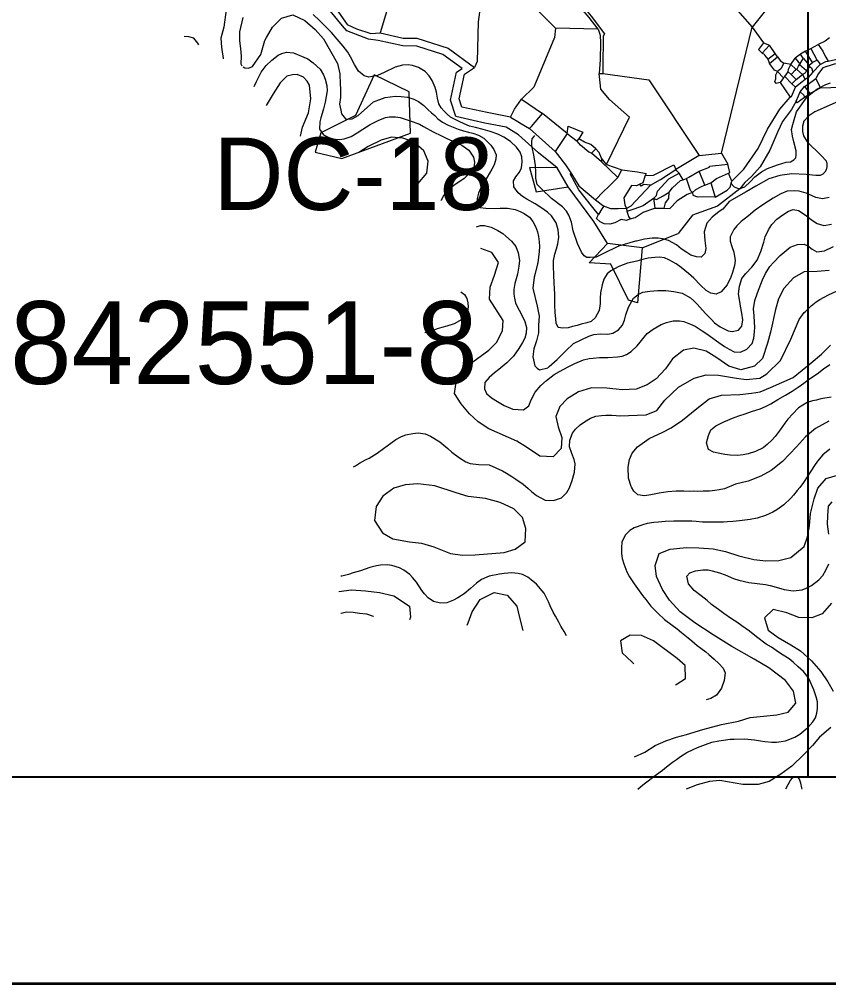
# Model space of a CAD drawing. Header units: metres. Extents: x 548946 to 557077, y 1838800 to 1845419.
# Drawn here: x 552237 to 553020, y 1838800 to 1839732 of the extents above; entities that cross this region are included whole.
import ezdxf
from ezdxf.enums import TextEntityAlignment as Align

# ---------------------------------------------------------------- set-up
doc = ezdxf.new("R2010")
doc.units = ezdxf.units.M
doc.header["$LTSCALE"] = 28
for name, color, linetype, lineweight in [('1', 7, 'Continuous', 13), ('10', 7, 'Continuous', 13), ('2', 7, 'Continuous', 13), ('55', 7, 'Continuous', 35), ('60', 7, 'Continuous', 25)]:
    doc.layers.add(name, color=color, linetype=linetype, lineweight=lineweight)
doc.layers.add('61', color=7, linetype='Continuous')

msp = doc.modelspace()

# ---------------------------------------------------------------- linework, layer by layer
at = {"layer": '1'}
for points in [[(552437.32, 1839741.13), (552435.05, 1839724.48), (552432.4, 1839713.89), (552432.78, 1839705.19), (552434.67, 1839694.22), (552434.67, 1839693.8)], [(552453.73, 1839686.13), (552455.46, 1839685.14), (552458.87, 1839684.76), (552463.02, 1839686.65), (552470.96, 1839698), (552474.81, 1839711.58), (552476.26, 1839714.66), (552482.15, 1839724.64), (552491.05, 1839733.14), (552501.71, 1839736.27), (552513.31, 1839730.95), (552523.46, 1839722.36), (552531.34, 1839713.27), (552545.13, 1839689.41), (552547.21, 1839679.54), (552547.58, 1839669.22), (552547.86, 1839665.49)], [(552453.57, 1839733.94), (552450.17, 1839719.94), (552450.17, 1839711.24), (552451.31, 1839704.05), (552452.06, 1839696.49), (552451.68, 1839688.92), (552452.57, 1839687.14)], [(552410.99, 1839707.28), (552410.1, 1839708.97), (552406.32, 1839713.89), (552401.4, 1839715.02), (552396.76, 1839715.38)], [(552464.54, 1839667.02), (552466.65, 1839672.13), (552471.14, 1839680.95), (552476, 1839687.6), (552481.69, 1839692.65), (552487.55, 1839697.32), (552491.37, 1839699.18), (552495.66, 1839700.43), (552502.62, 1839699.77), (552516.41, 1839693.87), (552521.66, 1839689.9), (552528.31, 1839683.87), (552531.35, 1839678.61), (552533.12, 1839674.38), (552534.86, 1839668.07), (552535.02, 1839663.02), (552533.24, 1839652.03), (552531.35, 1839645.58), (552530.15, 1839641.15), (552529.06, 1839636.87), (552528.06, 1839632.99), (552527.79, 1839625.94), (552531.64, 1839620.51), (552539.35, 1839616.67), (552546.85, 1839615.81), (552551.59, 1839616.46), (552558.22, 1839618.88), (552564.08, 1839622.39), (552569.53, 1839625.98), (552576.59, 1839630.4), (552584.48, 1839634.39), (552591.44, 1839637.24), (552595.41, 1839637.8), (552601.01, 1839637.77), (552605.63, 1839637.11), (552614.25, 1839634.42), (552618.05, 1839633.01), (552624.16, 1839630.7), (552628.15, 1839628.66), (552637.57, 1839623.46), (552645.68, 1839619.54), (552650.21, 1839617.31), (552656.52, 1839614.36), (552665.14, 1839610.5), (552672.04, 1839605.67), (552676.55, 1839599.01), (552677.6, 1839594.18), (552676.65, 1839588.62), (552674.22, 1839584.71), (552667.39, 1839578.23), (552662.31, 1839574.81), (552658.68, 1839572.33), (552651.25, 1839566.57), (552647.82, 1839562.29), (552645.1, 1839557.44), (552644.97, 1839556.58)], [(552509.21, 1839619.23), (552511.35, 1839628.02), (552517.07, 1839641.86), (552519.34, 1839655.2), (552518.01, 1839668.39), (552515.82, 1839672.4), (552512.09, 1839676.15), (552505.95, 1839678.83), (552501.41, 1839678.56), (552496.07, 1839677.22), (552489.77, 1839670.69), (552482.78, 1839660.2), (552476.1, 1839648.83)], [(552924.9, 1839573.99), (552928.56, 1839570.33), (552933.27, 1839568.36), (552938.77, 1839570.33), (552943.87, 1839575.04), (552948.36, 1839579.86), (552954.92, 1839584.85), (552960.59, 1839588.05), (552970.33, 1839591.61), (552978.83, 1839593.92), (552982.91, 1839594.45), (552986.1, 1839596.23), (552987.87, 1839598.18), (552988.4, 1839601.02), (552988.4, 1839604.93), (552986.21, 1839613.71), (552984.68, 1839619.32), (552983.97, 1839625.54), (552985.21, 1839630.52), (552988.62, 1839642.72), (552997.48, 1839654.81), (552999.55, 1839657.8), (553008.24, 1839664.67), (553016.87, 1839669), (553021.61, 1839670.82)], [(552547.86, 1839665.49), (552547.95, 1839656.56), (552546.84, 1839650.22), (552548.4, 1839644.31), (552548.8, 1839640.73), (552552.84, 1839635.86), (552553.64, 1839635.69), (552559.29, 1839636.06), (552565.04, 1839639.16), (552579.76, 1839652.4), (552591.09, 1839656.39), (552595.78, 1839657.29), (552600.64, 1839657.83), (552606.64, 1839657.45), (552612.8, 1839656.71), (552618.68, 1839655.03), (552623.34, 1839652.69), (552628.42, 1839648.85), (552632.34, 1839645.01), (552635.8, 1839641.77), (552639.21, 1839639.04), (552642.13, 1839635.99), (552646.5, 1839632.72), (552652.13, 1839629.85), (552656.76, 1839627.77), (552661.76, 1839625.86), (552666.95, 1839624.49), (552671.5, 1839623.18), (552675.76, 1839622.1), (552681.41, 1839620.13), (552686.52, 1839617.2), (552689.7, 1839614.18), (552693.22, 1839610.43), (552696.14, 1839606.22), (552698.24, 1839601.28), (552698.07, 1839596.99), (552696.36, 1839591.36), (552694.22, 1839587.24), (552691.8, 1839583.35), (552689.64, 1839579.49), (552686.28, 1839573.56), (552683.98, 1839569.81), (552681.36, 1839564.21), (552679.99, 1839559.01), (552680.32, 1839553.62), (552682.88, 1839550.4), (552688.53, 1839549.6), (552696.32, 1839549.42), (552702.37, 1839549.7), (552709.36, 1839549.7), (552716.75, 1839548.44), (552721.74, 1839546.53), (552725.58, 1839544.62), (552730.52, 1839540.9), (552733.84, 1839536.6), (552736.31, 1839531.83), (552738.43, 1839526.62), (552739.42, 1839522.33), (552740.01, 1839516.96), (552740.12, 1839512.44), (552739.86, 1839507.76), (552738.51, 1839496.92), (552738.34, 1839495.85), (552736.15, 1839486.42), (552735.13, 1839482.8), (552733.85, 1839472.17), (552738.11, 1839454.77), (552739.96, 1839445.13), (552739.37, 1839436.51), (552739.39, 1839429.26), (552737.4, 1839421.53), (552734.76, 1839413.85), (552733.96, 1839405.86), (552735.7, 1839397.25), (552737.89, 1839395.03), (552740.39, 1839393.49), (552748.21, 1839395.4), (552749.77, 1839396.48), (552757.31, 1839403.28), (552766.26, 1839412.43), (552772.61, 1839418.32), (552773.28, 1839418.87), (552788.07, 1839425.96), (552792.7, 1839427.64), (552798.9, 1839428.07), (552806.46, 1839427.86), (552811.03, 1839428.88), (552816.55, 1839431.96), (552820.6, 1839436.44), (552822.52, 1839441.46), (552823.67, 1839446.4), (552826.36, 1839453.85), (552831.11, 1839462.7), (552835.65, 1839466.32), (552840.11, 1839468.37), (552846.88, 1839469.5), (552854.5, 1839469.95), (552862.44, 1839469.92), (552870.2, 1839469.08), (552878.05, 1839467.48), (552886.21, 1839463.04)], [(553028.8, 1839652.74), (553006.47, 1839642.6), (553000.62, 1839638.87), (552995.84, 1839633.54), (552994.6, 1839628.74), (552994.6, 1839623.77), (552995.49, 1839619.5), (552999.03, 1839613.64), (553012.51, 1839600.49), (553017.47, 1839595.34), (553017.83, 1839592.32), (553017.83, 1839589.48), (553017.47, 1839586.63), (553016.06, 1839584.32), (553014.11, 1839582.37), (553011.63, 1839581.3), (553007.37, 1839581.13), (552998.16, 1839582.01), (552984, 1839582.89), (552972.4, 1839581.21), (552961.77, 1839577.83), (552949.2, 1839570.86)], [(552620.89, 1839569.42), (552622.62, 1839573.28), (552631.35, 1839583.32), (552632.62, 1839595.12), (552632.62, 1839595.12), (552628.56, 1839604.9), (552618.52, 1839613.63), (552608.14, 1839617.27), (552597.14, 1839618.38), (552587.1, 1839615.45), (552574.71, 1839609.28), (552565.51, 1839603.51)], [(552949.2, 1839570.86), (552940.1, 1839565.32), (552923.51, 1839556.16), (552917.5, 1839548.55), (552913.85, 1839546.33), (552907.16, 1839540.91), (552902.07, 1839535.15), (552899.5, 1839526.67), (552900.03, 1839518.28), (552900.88, 1839510.57), (552899.96, 1839505.91), (552896.47, 1839502.15), (552891.99, 1839502.7), (552886.48, 1839504.3), (552882.57, 1839506.73), (552877.35, 1839510.45), (552872.64, 1839514.22), (552865.03, 1839518.45), (552859.12, 1839520.14), (552854.89, 1839520.72), (552849.32, 1839520.5), (552841.87, 1839519.68), (552833.87, 1839517.88), (552833.1, 1839517.69), (552816.62, 1839512.79), (552801.43, 1839505.53), (552794.9, 1839502.34), (552789.25, 1839501.99), (552786.07, 1839501.99), (552783.59, 1839503.58), (552780.95, 1839507.13), (552776.97, 1839515.38), (552772.67, 1839527.74), (552771.06, 1839536.18), (552768.58, 1839542.91), (552766.29, 1839546.8), (552762.47, 1839550.84), (552751.74, 1839558.9), (552742.61, 1839568.04), (552738.14, 1839572.42), (552737.26, 1839575.5), (552736.67, 1839578.58), (552736.67, 1839581.23), (552736.67, 1839584.45), (552736.53, 1839590.76), (552735.09, 1839599.2), (552732.87, 1839610.13), (552732.87, 1839613.8), (552733.02, 1839616.59), (552734.77, 1839618.64), (552735.79, 1839619.75)], [(552886.21, 1839463.04), (552889.52, 1839460.16), (552892.75, 1839456.87), (552897.68, 1839451.04), (552901.19, 1839447.52), (552906.07, 1839442.21), (552909.55, 1839438.95), (552914.8, 1839434.98), (552922.64, 1839431.03), (552926.61, 1839430.43), (552932.72, 1839431.62), (552935.92, 1839435.61), (552936.67, 1839441.81), (552935.71, 1839448.2), (552934.57, 1839454.97), (552933.81, 1839459.57), (552932.5, 1839466.71), (552933.62, 1839474.25), (552935.68, 1839481.5), (552939.54, 1839486.6), (552945.52, 1839492.59), (552950.63, 1839499.27), (552954.27, 1839507.6), (552957.05, 1839516.62), (552958.42, 1839521.85), (552961.45, 1839528.55), (552964.91, 1839533.75), (552969.8, 1839538.97), (552975.46, 1839543.1), (552980.92, 1839546.69), (552985.29, 1839548.34), (552990.59, 1839547.37), (552998.16, 1839542.48), (553003.15, 1839538.48), (553008.77, 1839534.67), (553015.22, 1839532.78), (553022.62, 1839534.12)], [(552679.22, 1839531.74), (552683.19, 1839532.76), (552687.22, 1839532.82), (552693.5, 1839531.3), (552699.98, 1839527.98), (552704.71, 1839525.12), (552707.74, 1839522.46), (552713.22, 1839517.6), (552717.41, 1839512.6), (552719.63, 1839506.6), (552720.85, 1839499.06), (552720.27, 1839493.67), (552718.92, 1839485.85), (552717.61, 1839481.28), (552716.4, 1839476.86), (552715.48, 1839471.03), (552715.45, 1839466.61), (552716.02, 1839462.64), (552717.21, 1839457.7), (552720.55, 1839451.04), (552724.34, 1839443.78), (552726.19, 1839439.96), (552727.72, 1839434.27), (552727.41, 1839428.91)], [(552727.41, 1839428.91), (552726.12, 1839424.08), (552723.97, 1839419.94), (552720.34, 1839413.95), (552715.02, 1839406.73), (552708.59, 1839400.17), (552700.96, 1839393.87), (552696.79, 1839390.42), (552691.56, 1839385.94), (552687.27, 1839381.18), (552687.04, 1839375.04), (552688.95, 1839370.7), (552693.85, 1839366.3), (552699.7, 1839362.78), (552706.09, 1839359.06), (552714.57, 1839355.31), (552724.76, 1839354.87), (552729.94, 1839358.7), (552732.28, 1839364.55), (552736.17, 1839371.74), (552741.43, 1839378.3), (552746.89, 1839383.06), (552754.58, 1839388.85), (552759.46, 1839391.73), (552763.63, 1839394.01), (552767.92, 1839396.43), (552774.34, 1839399.48), (552782.8, 1839403.01), (552788.25, 1839404.26), (552792.22, 1839404.83), (552798.42, 1839405.25), (552806.33, 1839405.47), (552815.64, 1839405.98), (552820.23, 1839406.75), (552824.23, 1839408.23), (552828.97, 1839411.22), (552834.75, 1839416.67), (552837.61, 1839420.23), (552841.49, 1839425.08), (552844.38, 1839428.39), (552850.15, 1839432.67), (552857.84, 1839437.29), (552862.95, 1839439.28), (552869.55, 1839440.79), (552875.54, 1839440.67), (552879.65, 1839439.95), (552886.27, 1839437.69), (552890.78, 1839435.71), (552897.52, 1839431.25), (552901.88, 1839428.22), (552907.82, 1839423.93), (552911.47, 1839421.48), (552919.23, 1839415.96), (552923.43, 1839413.3), (552928.39, 1839410.72), (552934.64, 1839410.63), (552940.59, 1839413.37), (552945.96, 1839418.9), (552947.33, 1839424.12), (552948.22, 1839430.21), (552948.26, 1839434.63), (552948.12, 1839439.43), (552947.7, 1839445.62), (552947.22, 1839452.33), (552948.43, 1839460.27), (552950.97, 1839467.83), (552955.7, 1839480.45), (552958.81, 1839486.38), (552962.88, 1839493.2), (552966.33, 1839497.23), (552972.88, 1839503.93), (552982.54, 1839511.89), (552989.79, 1839514.51), (552995.99, 1839514.93), (552999.7, 1839513.13), (553003.69, 1839509.92), (553008.37, 1839507.58), (553015.83, 1839508.4), (553024.45, 1839512.73)], [(552691.26, 1839412.52), (552698.59, 1839419.94), (552704.48, 1839431.08), (552705.3, 1839441.15), (552691.88, 1839461.68), (552692.54, 1839473.28), (552696.83, 1839484.77), (552700.64, 1839497.11), (552694.27, 1839506.63), (552683.48, 1839510.51)], [(553020.26, 1839489.49), (553008.72, 1839488.46), (552996.18, 1839488.24), (552985.69, 1839482.41), (552976.36, 1839471.91), (552971.13, 1839461.88), (552968.37, 1839451.73), (552963.68, 1839429.83), (552960.58, 1839419.25), (552955.75, 1839404.47), (552948.04, 1839396.88), (552934.71, 1839393.32), (552923.16, 1839396.96), (552911.79, 1839404.9), (552901.47, 1839411.52), (552889.35, 1839414.45), (552879.35, 1839412.43), (552868.88, 1839404.01), (552861.92, 1839394.43), (552852.9, 1839384.62), (552844.2, 1839378.99), (552833.65, 1839374.84), (552820.12, 1839374.24), (552805.19, 1839375.69), (552790.63, 1839376.15), (552777.98, 1839372.28), (552766.95, 1839365.49), (552759.9, 1839357.84), (552756.17, 1839348.23), (552758.19, 1839338.22), (552761.91, 1839328.01), (552761.29, 1839317.32), (552753.36, 1839309.44), (552740.47, 1839309.96), (552727.71, 1839318.77), (552718.38, 1839324.6), (552691.17, 1839336.34), (552681.08, 1839343.25), (552672.57, 1839350.98), (552664.5, 1839360.71), (552658.24, 1839370.38), (552660.04, 1839383.4), (552668.59, 1839396.14), (552691.26, 1839412.52)], [(552664.33, 1839468.71), (552667.77, 1839466.17), (552669.88, 1839462.37), (552671.13, 1839458.08), (552671.47, 1839453.83), (552670.38, 1839448.38), (552665.23, 1839441.96), (552657.75, 1839437.88), (552650.84, 1839435.69), (552645.78, 1839434.35), (552641.38, 1839432.96), (552635.9, 1839430.79), (552631.61, 1839429.54), (552629.5, 1839429.12)], [(552939.95, 1839384.16), (552953.13, 1839385.48), (552960.05, 1839389.44), (552973.23, 1839402.3), (552983.11, 1839423.07), (552991.35, 1839442.19), (552996.22, 1839448.66), (552997.3, 1839449.92), (553002.7, 1839455.19), (553007.61, 1839458.98), (553011.13, 1839461.32), (553019.72, 1839465.91), (553027.41, 1839469.36)], [(552905.73, 1839335.4), (552910.76, 1839339.33), (552918.53, 1839343.18), (552928.47, 1839347.4), (552933.98, 1839349.3), (552938.13, 1839350.67), (552946.15, 1839353.37), (552953.58, 1839355.62), (552958.78, 1839358.02), (552963.83, 1839360.52), (552970.52, 1839364.77), (552978.12, 1839368.99), (552984.34, 1839372.67), (552990.29, 1839376.57), (552995.69, 1839380.68), (553000.03, 1839383.76), (553004.14, 1839386.55), (553008.49, 1839389.63), (553014.74, 1839394.22), (553020.91, 1839398.41)], [(552560.54, 1839299.62), (552562.31, 1839300.7), (552566.34, 1839303.09), (552571.97, 1839306.31), (552575.54, 1839308.14), (552583.45, 1839313.04), (552589.34, 1839317.46), (552596.71, 1839322.56), (552601.39, 1839326.07), (552606.93, 1839328.89), (552611.05, 1839330.52), (552617.9, 1839332.05), (552622.93, 1839332.47), (552629.81, 1839331.41), (552634.97, 1839329.38), (552643.79, 1839323.72), (552651.78, 1839317.31), (552655.4, 1839313.94), (552663.05, 1839308.28), (552669.07, 1839304.39), (552673.15, 1839302.76), (552681.31, 1839301.84), (552691.73, 1839301.69), (552698.18, 1839298.62), (552704.46, 1839295.94), (552708.23, 1839293.62), (552713.68, 1839290.19), (552717.45, 1839287.87), (552724.38, 1839282.78), (552729.37, 1839278.78), (552732.42, 1839275.86), (552737.42, 1839271.86), (552745.84, 1839267.46), (552753.94, 1839267.05), (552761.46, 1839269.7), (552766.6, 1839274.95), (552769.23, 1839279.4), (552771.98, 1839286.33), (552774.21, 1839294.38), (552774.62, 1839302.49), (552773.88, 1839306.83), (552771.43, 1839312.54), (552769.41, 1839319.08), (552769.48, 1839325.59), (552772.14, 1839332.13), (552775.08, 1839336.1), (552779.68, 1839340.37), (552783.65, 1839343.28), (552789.51, 1839346.79), (552794.65, 1839348.53), (552800.28, 1839349.4), (552804.3, 1839349.46), (552810.27, 1839349.6), (552814.47, 1839349.28), (552817.66, 1839348.97), (552843.41, 1839349.87), (552853.63, 1839354.16), (552861.54, 1839364.05), (552874.71, 1839376.58), (552889.87, 1839385.48), (552901.4, 1839388.45), (552913.26, 1839388.12), (552930.73, 1839385.48), (552939.95, 1839384.16)], [(553022.17, 1839366.95), (553012.2, 1839365.33), (553008.03, 1839364.22), (553004.09, 1839363.4), (552998.92, 1839361.92), (552990.67, 1839356.59), (552985.04, 1839351.02), (552980.15, 1839345.8), (552977.35, 1839341.72), (552972.72, 1839335.36), (552967.94, 1839329.11), (552964.97, 1839325.4), (552960.22, 1839321.24), (552956.54, 1839318.1), (552948.88, 1839314.4), (552942.11, 1839312.09), (552937.15, 1839311.16), (552931.75, 1839310.56), (552924.44, 1839310.8), (552919.53, 1839311.69), (552914.51, 1839312.43), (552908.48, 1839313.98), (552903.77, 1839316.58), (552901.67, 1839322.72), (552903.47, 1839329.95), (552905.73, 1839335.4)], [(553020.81, 1839316.73), (553014.01, 1839311.17), (553008.95, 1839305.15), (553006.14, 1839301.07), (553002.46, 1839295.59), (552999.6, 1839290.85), (552995.34, 1839284.66), (552991.96, 1839279.87), (552989.45, 1839276.73), (552985.76, 1839272.42), (552983.1, 1839269.4), (552976.27, 1839262.92), (552969.79, 1839258.05), (552965.87, 1839255.79), (552958.56, 1839252.52), (552950.62, 1839250.21), (552944.02, 1839248.71), (552933.49, 1839247.55), (552927.06, 1839246.84), (552922.01, 1839246.67), (552918.01, 1839246.36), (552912.3, 1839246.25), (552908.27, 1839246.2), (552904.25, 1839246.15), (552897.88, 1839246.1), (552891.57, 1839246.7), (552887.49, 1839247.16)], [(552831.99, 1839019.31), (552842.15, 1839024.13), (552851.96, 1839030.27), (552862.46, 1839034.94), (552872.69, 1839038.41), (552882.5, 1839041.05), (552898.03, 1839045.88), (552916.28, 1839050.63), (552932.74, 1839054.02), (552944, 1839057.6), (552969.77, 1839060.07), (552980.49, 1839062.69), (552987.93, 1839071.42), (552985.89, 1839082.85), (552977.98, 1839093.37), (552962, 1839105.45), (552947.59, 1839113.96), (552926.15, 1839126.21), (552908.06, 1839137.41), (552890.35, 1839148.79), (552876.19, 1839159.65), (552865.87, 1839170.94), (552859.16, 1839181.2), (552853.36, 1839193.77), (552851.91, 1839204.49), (552856.06, 1839216.09), (552866.49, 1839220.1), (552882.39, 1839221.61), (552894.33, 1839221.38), (552908.03, 1839220.44), (552920.09, 1839218.02), (552932.89, 1839213.62), (552947.27, 1839210.03), (552958.93, 1839208.87), (552971.47, 1839209.09), (552983.04, 1839212.19), (552996.01, 1839222.57), (552999.36, 1839232.01), (553001.16, 1839242.7), (553002.04, 1839254.59), (553005.76, 1839268.86), (553009.17, 1839278.96), (553017.19, 1839288.4), (553028.37, 1839291.58)], [(553019.96, 1839234.7), (553018.77, 1839244.32), (553018.8, 1839252.26), (553019.73, 1839261.6), (553023.01, 1839265.99)], [(552887.49, 1839247.16), (552881.24, 1839247.25), (552874.61, 1839247.17), (552870.19, 1839247.21), (552861.76, 1839246.93), (552855.2, 1839246.34), (552850.83, 1839245.86), (552844.43, 1839244.89), (552840, 1839243.75), (552831.61, 1839240.88), (552827.49, 1839238.08), (552823.03, 1839233.69), (552820, 1839226.98), (552819.4, 1839221.85), (552819.53, 1839215.88), (552820.19, 1839211.14), (552821.81, 1839205.85), (552824.71, 1839198.37), (552827.34, 1839193.46), (552831.73, 1839186.66), (552834.83, 1839182.06), (552839.74, 1839175.32), (552842.9, 1839171.37), (552847.89, 1839165.03), (552851.26, 1839161.63), (552855.05, 1839157.88), (552861.13, 1839152.31), (552868.38, 1839146.74), (552873.2, 1839143.11), (552877.62, 1839139.56), (552883.9, 1839134.53), (552887.61, 1839131.56), (552892.65, 1839127.04), (552896.05, 1839124.55), (552900.99, 1839121.07), (552904.01, 1839118.41), (552909.2, 1839113.78), (552913.57, 1839109.58), (552917.82, 1839105.23), (552919.61, 1839100.75), (552918.75, 1839093.24), (552916.31, 1839085.82), (552911.2, 1839079.14), (552905.71, 1839075.81), (552901.49, 1839074.47)], [(552609.18, 1839199.87), (552604.9, 1839202.13), (552597.62, 1839204.45), (552593.14, 1839204.99), (552586.66, 1839204.8), (552582.57, 1839204.09), (552576.26, 1839202.35), (552567.24, 1839199.28), (552560.18, 1839197.2), (552555.78, 1839195.81), (552549.33, 1839194.18), (552548.17, 1839193.98)], [(552997.89, 1839182.33), (553003.21, 1839184.86), (553010.41, 1839190.34), (553014.21, 1839194.79), (553017.15, 1839199.93), (553019.99, 1839206.09)], [(552766.3, 1839136.3), (552764.1, 1839140.58), (552760.94, 1839145.7), (552758.83, 1839149.5), (552755.58, 1839155.38), (552753.58, 1839159.32), (552750.7, 1839165.38), (552748.97, 1839169.35), (552744.66, 1839177.72), (552737.48, 1839186.29), (552732.34, 1839190.41), (552729.06, 1839193.04), (552723.7, 1839195.7), (552719.7, 1839196.56), (552713.13, 1839197.14), (552706.17, 1839196.63), (552701.68, 1839196.01), (552691.74, 1839194.13), (552684.18, 1839190.83), (552679.37, 1839187.18), (552673.43, 1839182.1), (552667.49, 1839177.02), (552661.29, 1839173.09), (552657.26, 1839170.7), (552650.63, 1839168.28), (552644.69, 1839167.88), (552637.73, 1839169.72), (552632.82, 1839172.95), (552629.14, 1839176.83), (552626.69, 1839180.21), (552621.24, 1839188.32), (552617.62, 1839192.86), (552614.83, 1839195.81), (552609.18, 1839199.87)], [(552835.16, 1838988.23), (552840.1, 1838992.5), (552843.96, 1838995.27), (552849.47, 1838999.51), (552853.45, 1839002.42), (552859.22, 1839006.7), (552863.05, 1839009.72), (552868.79, 1839014.26), (552872.65, 1839017.02), (552876.62, 1839019.93), (552882.59, 1839023.58), (552888.9, 1839026.49), (552892.84, 1839028.48), (552900.58, 1839031.41), (552906.98, 1839033.55), (552913.61, 1839034.8), (552918.2, 1839035.56), (552924.49, 1839036.39), (552928.48, 1839036.7), (552938.36, 1839036.74), (552947.96, 1839035.85), (552953.92, 1839034.82), (552958, 1839034.36), (552964.71, 1839033.66), (552969.28, 1839033.52), (552973.88, 1839034.28), (552978.11, 1839034.88), (552987.19, 1839038.61), (552991.82, 1839041.46), (552999.56, 1839047.91), (553004.56, 1839053.27), (553006.99, 1839057.18), (553008.31, 1839061.74), (553008.86, 1839066.23), (553008.81, 1839072.59), (553007.75, 1839077.42), (553005.45, 1839084.19), (553000.61, 1839095.1), (552998.01, 1839098.59), (552995.3, 1839101.93), (552990.25, 1839106.45), (552985.32, 1839111.1), (552981.61, 1839114.08), (552975.62, 1839117.71), (552971.25, 1839120.74), (552964.37, 1839125.32), (552959.35, 1839128.4), (552950.14, 1839135.32), (552943.15, 1839140.92), (552935.96, 1839145.99), (552930.88, 1839149.59), (552925.83, 1839152.93), (552918.5, 1839158.11), (552913.42, 1839161.71), (552906.63, 1839166.69), (552902.32, 1839170.37), (552896.47, 1839175.06), (552889.68, 1839180.04), (552884.15, 1839186.58), (552882.81, 1839193.98), (552885.58, 1839197.14), (552890.95, 1839199.16), (552898.01, 1839200.07), (552903.2, 1839200.12), (552907.09, 1839199.12), (552914.31, 1839197.31), (552919.73, 1839195.31), (552927.81, 1839191.65), (552932.77, 1839190.24), (552942.51, 1839188.06), (552958.72, 1839186.08), (552963.15, 1839184.87), (552969.17, 1839183.33), (552976.82, 1839181.18), (552985.41, 1839179.91), (552994.01, 1839180.99), (552997.89, 1839182.33)], [(552546.46, 1839179.37), (552558.56, 1839180.83), (552572.12, 1839180.01), (552585.65, 1839178.27), (552599.47, 1839175.14), (552614.71, 1839165.05), (552615.65, 1839154.27), (552614.65, 1839151.75)], [(552670.22, 1839146.59), (552671.18, 1839148.79), (552675.28, 1839159.73), (552683.04, 1839171.48), (552696.29, 1839178.13), (552696.29, 1839178.13), (552709.14, 1839175.54), (552718.32, 1839165.16), (552720.86, 1839154.05), (552724.07, 1839141.59)], [(553022.62, 1839167.99), (553013.52, 1839157.78), (553003.48, 1839153.69), (552991, 1839154.11), (552979.48, 1839158.66), (552966.03, 1839161.96), (552957.76, 1839153.66), (552961.29, 1839141.75), (552971.01, 1839134.67), (552983.32, 1839127.61), (552992.65, 1839121.79), (553003.03, 1839112.32), (553012.21, 1839101.94), (553019.01, 1839092.07), (553024.04, 1839082.92)], [(552548.33, 1839157.91), (552548.61, 1839158.21), (552553.81, 1839159.43), (552560.2, 1839159.23), (552566.28, 1839158.34), (552572.99, 1839157.64), (552579.36, 1839155.35), (552579.74, 1839154.99)], [(553021.99, 1839047.72), (553010.85, 1839038.45), (553004.08, 1839030.57), (552995.75, 1839021.61), (552984.03, 1839010.47), (552973.37, 1839002.68), (552962.37, 1838995.63), (552951.56, 1838992.61), (552936.78, 1838992.78), (552914.6, 1838996.53), (552904.59, 1838995.68), (552892.79, 1838992.3), (552882.1, 1838988.23)]]:
    msp.add_lwpolyline(points, dxfattribs=at)
at = {"layer": '10'}
for p, q in [((552600.75, 1839766.79), (552586.39, 1839719.01)), ((552796.94, 1839722.45), (552755.68, 1839723.5)), ((552916.31, 1839602.62), (552945.85, 1839724.52)), ((552945.85, 1839724.52), (552956.72, 1839709.22)), ((552962.54, 1839707.15), (552955.6, 1839699.23)), ((552956.72, 1839709.22), (552962.54, 1839707.15)), ((552968.04, 1839699.17), (552962.54, 1839707.15)), ((552960.82, 1839693.67), (552968.04, 1839699.17)), ((552970.44, 1839695.7), (552968.04, 1839699.17)), ((552992.43, 1839698.36), (552987.51, 1839694.42)), ((552997.32, 1839701.41), (552992.43, 1839698.36)), ((552995.12, 1839694.49), (552992.43, 1839698.36)), ((553004.18, 1839690.42), (552997.32, 1839701.41)), ((552960.82, 1839693.67), (552962.54, 1839689.44)), ((552962.54, 1839689.44), (552970.44, 1839695.7)), ((552983.11, 1839688.56), (552976.51, 1839689.58)), ((552983.11, 1839688.56), (552987.51, 1839694.42)), ((552983.11, 1839688.56), (552988, 1839684.08)), ((552992.36, 1839689.34), (552991.69, 1839688.43)), ((553008.72, 1839692.49), (553004.18, 1839690.42)), ((553011.38, 1839688.46), (553004.32, 1839681.18)), ((553011.38, 1839688.46), (553017.16, 1839691.26)), ((553017.16, 1839691.26), (553019.15, 1839691.53)), ((553019.15, 1839691.53), (553032.1, 1839694.69)), ((552797.86, 1839679.59), (552801.64, 1839679.85)), ((552970.44, 1839681.82), (552976.09, 1839675.57)), ((552977.27, 1839676.81), (552980.52, 1839681.5)), ((552983.67, 1839678.91), (552980.52, 1839681.5)), ((552989.02, 1839683.71), (552988, 1839684.08)), ((552994.38, 1839678.93), (552989.02, 1839683.71)), ((552991.69, 1839688.43), (552998.27, 1839682.67)), ((553001.37, 1839686.57), (552998.27, 1839682.67)), ((553004.32, 1839681.18), (553000, 1839675.89)), ((553000.93, 1839687.73), (553001.37, 1839686.57)), ((552976.09, 1839675.57), (552972.93, 1839670.95)), ((552972.93, 1839670.95), (552982.39, 1839656.76)), ((552976.09, 1839675.57), (552977.27, 1839676.81)), ((552984.26, 1839669.67), (552977.27, 1839676.81)), ((552988.28, 1839673.98), (552983.67, 1839678.91)), ((552994.38, 1839678.93), (552996.92, 1839673.96)), ((553000, 1839669.53), (553007.36, 1839674.76)), ((552734.85, 1839666.51), (552723.02, 1839654.91)), ((552987.62, 1839666.4), (552984.26, 1839669.67)), ((552992.1, 1839661.95), (552996.52, 1839667.06)), ((552996.52, 1839667.06), (553000, 1839669.53)), ((553011.71, 1839665.78), (553001.94, 1839660.25)), ((552723.02, 1839654.91), (552743.08, 1839640.97)), ((553001.94, 1839660.25), (552996.3, 1839656.65)), ((552712.38, 1839637.51), (552720.89, 1839632.36)), ((552766.85, 1839621.87), (552743.08, 1839640.97)), ((552730.66, 1839626.44), (552755.27, 1839604.27)), ((552766.85, 1839621.87), (552755.27, 1839604.27)), ((552766.85, 1839621.87), (552776.77, 1839614.44)), ((552776.77, 1839614.44), (552778.19, 1839616.74)), ((552790.56, 1839602.83), (552794.64, 1839607.05)), ((552800.06, 1839594.41), (552790.56, 1839602.83)), ((552800.3, 1839597.89), (552800.06, 1839594.41)), ((552805.11, 1839591.71), (552800.3, 1839597.89)), ((552894.43, 1839600.36), (552872.1, 1839586.97)), ((552894.43, 1839600.36), (552916.31, 1839602.62)), ((552916.31, 1839602.62), (552922.22, 1839592.27)), ((552800.06, 1839594.41), (552816.02, 1839579.35)), ((552805.11, 1839591.71), (552819.98, 1839586.54)), ((552816.02, 1839579.35), (552819.98, 1839586.54)), ((552806.94, 1839570.38), (552816.02, 1839579.35)), ((552879.18, 1839576.87), (552875.1, 1839583.3)), ((552879.18, 1839576.87), (552882.45, 1839578.39)), ((552900.19, 1839571.85), (552894.52, 1839585.39)), ((552926.04, 1839575.86), (552922.95, 1839583.28)), ((552802.14, 1839565.64), (552806.94, 1839570.38)), ((552900.19, 1839571.85), (552905.86, 1839574.18)), ((552905.86, 1839574.18), (552909.92, 1839560.28)), ((552794.3, 1839557.81), (552802.14, 1839565.64)), ((552909.92, 1839560.28), (552892.86, 1839560.72)), ((552794.3, 1839557.81), (552802.43, 1839551.59)), ((552824.43, 1839549.38), (552824.66, 1839546.5)), ((552851.66, 1839549.64), (552860.75, 1839549.71)), ((552839.42, 1839511.41), (552874.36, 1839525.15)), ((552839.42, 1839511.41), (552805.9, 1839515.47))]:
    msp.add_line(p, q, dxfattribs=at)
for points in [[(552393.21, 1839887.16), (552399.21, 1839870.91), (552405.25, 1839858.42), (552416.08, 1839842.84), (552426.89, 1839820.12), (552436.72, 1839805.35), (552454.78, 1839797.68), (552474.56, 1839789.82), (552494.34, 1839781.15), (552514.56, 1839773.37), (552527.13, 1839764.5), (552532.45, 1839757.35), (552541.58, 1839745.38), (552552.05, 1839730.25), (552554.38, 1839727.1), (552563.35, 1839722.77), (552577.3, 1839718.29), (552586.39, 1839719.01)], [(552958.31, 1839838.06), (552946, 1839824.3), (552931.86, 1839801.34), (552919.31, 1839785.36), (552904.74, 1839772.71), (552894.27, 1839763.29), (552927.16, 1839745.75), (552945.85, 1839724.52)], [(552958.31, 1839838.06), (552973.77, 1839822.87), (552976.12, 1839824.74), (552989.54, 1839808.35), (552980.72, 1839800.27), (552993.11, 1839783.99), (552945.85, 1839724.52)], [(552703.16, 1839829.61), (552705.7, 1839820.24), (552712.46, 1839802.64), (552715.36, 1839799.73), (552725.61, 1839794.47), (552739.91, 1839791.06), (552749.67, 1839786.51), (552756.9, 1839778.91), (552767.64, 1839762.63), (552790.21, 1839735.22), (552802.95, 1839718.22), (552801.68, 1839715.96), (552801.91, 1839709.17), (552801.57, 1839692.35), (552801.64, 1839679.85)], [(552584.33, 1839711.76), (552575.13, 1839712.95), (552554.17, 1839720.98), (552549.76, 1839725.9), (552523.1, 1839758.8), (552510.94, 1839768.64), (552447.32, 1839790.16), (552429.52, 1839798.86)], [(552686.51, 1839769.42), (552680.94, 1839729.76), (552679.96, 1839691.2), (552677.41, 1839685.61)], [(552686.51, 1839769.42), (552734.09, 1839744.92), (552736.76, 1839742.51), (552755.68, 1839723.5)], [(552796.94, 1839722.45), (552788.12, 1839733.93), (552767.92, 1839757.75), (552760.2, 1839768.51), (552736.76, 1839742.51)], [(552586.39, 1839719.01), (552608.63, 1839713.96), (552621.79, 1839713.74), (552651.95, 1839704.11), (552677.41, 1839685.61)], [(552755.68, 1839723.5), (552754.8, 1839714.65), (552734.85, 1839666.51)], [(552796.94, 1839722.45), (552798.86, 1839716.79), (552799.35, 1839709.23), (552799.06, 1839692.98), (552797.86, 1839679.59)], [(552757.43, 1839588.64), (552739.44, 1839603.1), (552719.99, 1839620.62), (552708.21, 1839627.76), (552687.41, 1839631.82), (552676.28, 1839634.29), (552659.43, 1839638.04), (552654.36, 1839653.83), (552660.08, 1839680.88), (552665.37, 1839684.51), (552646.81, 1839698.09), (552621.75, 1839706.09), (552608.29, 1839706.32), (552584.33, 1839711.76)], [(552956.72, 1839709.22), (552952.05, 1839702.77), (552955.6, 1839699.23)], [(552997.32, 1839701.41), (553002.54, 1839703.94), (553009.6, 1839707.85)], [(553020.46, 1839714.11), (553016.29, 1839711.08), (553009.6, 1839707.85)], [(553009.6, 1839707.85), (553014.04, 1839701.42), (553015.31, 1839698.34), (553017.15, 1839695.67), (553019.15, 1839691.53)], [(552955.6, 1839699.23), (552957.53, 1839698.55), (552958.03, 1839697.01), (552960.82, 1839693.67)], [(553002.54, 1839703.94), (553008.42, 1839693.04), (553008.72, 1839692.49)], [(552970.44, 1839681.82), (552967.32, 1839683.01), (552962.54, 1839689.44)], [(552970.44, 1839695.7), (552972.97, 1839692.28), (552976.51, 1839689.58)], [(552976.51, 1839689.58), (552973.47, 1839684.21), (552970.44, 1839681.82)], [(552980.52, 1839681.5), (552980.91, 1839684.01), (552983.11, 1839688.56)], [(552987.51, 1839694.42), (552990.39, 1839690.98), (552992.36, 1839689.34)], [(552992.36, 1839689.34), (552994.32, 1839692.89), (552995.12, 1839694.49)], [(552995.12, 1839694.49), (553000.93, 1839687.73), (553004.18, 1839690.42)], [(553033.6, 1839689.83), (553025.18, 1839688.72), (553014.17, 1839685.15), (553010, 1839679.85), (553007.36, 1839674.76)], [(553008.72, 1839692.49), (553010.57, 1839690.12), (553011.38, 1839688.46)], [(552712.38, 1839637.51), (552689.78, 1839641.92), (552665.32, 1839647.36), (552662.74, 1839655.4), (552667.72, 1839678.96), (552677.41, 1839685.61)], [(552805.11, 1839591.71), (552827.26, 1839637.39), (552807.97, 1839654.57), (552799.48, 1839664.47), (552797.86, 1839679.59)], [(552801.64, 1839679.85), (552845.8, 1839673.66), (552894.43, 1839600.36)], [(552972.93, 1839670.95), (552969.03, 1839670.16), (552967.58, 1839672.16), (552968.75, 1839674.71), (552968.55, 1839678.33), (552970.44, 1839681.82)], [(552988, 1839684.08), (552987.12, 1839682.76), (552984.6, 1839679.89), (552983.67, 1839678.91)], [(552989.02, 1839683.71), (552989.87, 1839685.49), (552990.62, 1839686.94), (552991.69, 1839688.43)], [(552998.27, 1839682.67), (552997.55, 1839681.18), (552996.39, 1839679.84), (552994.38, 1839678.93)], [(553001.37, 1839686.57), (553003.11, 1839685.13), (553004.32, 1839681.18)], [(552984.26, 1839669.67), (552988.28, 1839673.98), (552994.38, 1839678.93)], [(552996.92, 1839673.96), (552993.76, 1839671.5), (552987.62, 1839666.4)], [(553000, 1839675.89), (552999.97, 1839675.85), (552996.92, 1839673.96)], [(553007.36, 1839674.76), (553009.95, 1839669.34), (553011.71, 1839665.78)], [(553011.71, 1839665.78), (553031.81, 1839666.56), (553041.88, 1839673.51)], [(552982.39, 1839656.76), (552983.85, 1839657.56), (552987.62, 1839666.4)], [(552988.37, 1839652.94), (552990.63, 1839658.23), (552992.1, 1839661.95)], [(552992.1, 1839661.95), (552995.83, 1839658.69), (552996.3, 1839656.65)], [(552996.52, 1839667.06), (553000.85, 1839661.29), (553001.94, 1839660.25)], [(552712.38, 1839637.51), (552716.03, 1839645.14), (552723.02, 1839654.91)], [(552988.37, 1839652.94), (552983.73, 1839644.82), (552975.29, 1839633.26), (552970.69, 1839623.63), (552962.85, 1839605.7), (552953.67, 1839589.7), (552945.17, 1839580.16), (552938.72, 1839574.33), (552933.93, 1839568.43), (552912.46, 1839551.47), (552888.15, 1839542.84), (552874.36, 1839525.15)], [(552926.04, 1839575.86), (552937.69, 1839587.39), (552951.48, 1839607.33), (552960.68, 1839626.04), (552972.5, 1839645.34), (552982.39, 1839656.76)], [(552996.3, 1839656.65), (552989.23, 1839651.47), (552988.37, 1839652.94)], [(552730.66, 1839626.44), (552732.62, 1839628.38), (552743.08, 1839640.97)], [(552720.89, 1839632.36), (552721.31, 1839632.1), (552730.66, 1839626.44)], [(552766.85, 1839621.87), (552767.93, 1839628.97), (552782.16, 1839622.91), (552778.19, 1839616.74)], [(552790.56, 1839602.83), (552787.88, 1839603.66), (552779.85, 1839610.38), (552776.77, 1839614.44)], [(552794.64, 1839607.05), (552789.96, 1839611.23), (552783.76, 1839613.5), (552778.19, 1839616.74)], [(552800.3, 1839597.89), (552797.95, 1839603.31), (552794.64, 1839607.05)], [(552755.27, 1839604.27), (552765.43, 1839591.5), (552771.27, 1839582.7)], [(552757.43, 1839588.64), (552730.51, 1839588.88), (552736.89, 1839565.3), (552768.13, 1839570.08)], [(552805.9, 1839515.47), (552792.72, 1839536.86), (552768.13, 1839570.08), (552757.43, 1839588.64)], [(552819.98, 1839586.54), (552835.04, 1839584.87), (552843.45, 1839583.16), (552842.36, 1839581.21)], [(552842.36, 1839581.21), (552850.42, 1839581.49), (552869.96, 1839591.43), (552872.1, 1839586.97)], [(552847.54, 1839571.81), (552857.15, 1839577.37), (552872.1, 1839586.97)], [(552875.1, 1839583.3), (552872.9, 1839585.84), (552872.1, 1839586.97)], [(552894.52, 1839585.39), (552904.59, 1839589.12), (552904.7, 1839590.25), (552922.22, 1839592.27)], [(552922.95, 1839583.28), (552924.39, 1839583.92), (552922.22, 1839592.27)], [(552797.16, 1839543.58), (552791.78, 1839550.35), (552778.27, 1839567.3), (552769.81, 1839582.85), (552771.27, 1839582.7)], [(552771.27, 1839582.7), (552778.3, 1839571.27), (552794.3, 1839557.81)], [(552842.36, 1839581.21), (552840.01, 1839574.25), (552837.38, 1839572.7)], [(552850.39, 1839559.05), (552853.26, 1839562), (552854.19, 1839566.02), (552865.25, 1839578), (552875.1, 1839583.3)], [(552865.56, 1839564.95), (552868.82, 1839569.21), (552876.69, 1839576.29), (552879.18, 1839576.87)], [(552882.45, 1839578.39), (552884.54, 1839579.63), (552894.52, 1839585.39)], [(552888.21, 1839564.67), (552886.19, 1839566.54), (552882.45, 1839578.39)], [(552905.86, 1839574.18), (552911.43, 1839578.16), (552922.95, 1839583.28)], [(552837.38, 1839572.7), (552834.15, 1839571.13), (552829.06, 1839571.58), (552821.7, 1839559.76), (552822.77, 1839552.68), (552824.43, 1839549.38)], [(552847.54, 1839571.81), (552828.44, 1839551.43), (552824.43, 1839549.38)], [(552847.54, 1839571.81), (552840.98, 1839572.43), (552838.51, 1839570.94), (552837.38, 1839572.7)], [(552900.19, 1839571.85), (552895.78, 1839569.97), (552891.08, 1839567.27), (552888.21, 1839564.67)], [(552909.92, 1839560.28), (552921.6, 1839566.86), (552924.59, 1839570.06), (552926.04, 1839575.86)], [(552850.39, 1839559.05), (552840.55, 1839551.9), (552831.59, 1839548.73), (552824.66, 1839546.5)], [(552850.39, 1839559.05), (552853.51, 1839558.09), (552859.79, 1839561.53), (552865.56, 1839564.95)], [(552850.39, 1839559.05), (552851.33, 1839552.07), (552851.66, 1839549.64)], [(552860.75, 1839549.71), (552861.96, 1839554.84), (552865.21, 1839559.04), (552865.56, 1839564.95)], [(552888.21, 1839564.67), (552883.02, 1839562.92), (552873.18, 1839556.56)], [(552888.21, 1839564.67), (552888.53, 1839562.09), (552892.86, 1839560.72)], [(552802.43, 1839551.59), (552800.4, 1839548.83), (552797.16, 1839543.58)], [(552824.43, 1839549.38), (552816.29, 1839549.13), (552809.29, 1839548.84), (552802.43, 1839551.59)], [(552827.76, 1839539.4), (552832.79, 1839540.61), (552840.48, 1839545.85), (552851.66, 1839549.64)], [(552860.75, 1839549.71), (552866.23, 1839549.37), (552873.18, 1839556.56)], [(552827.76, 1839539.4), (552824.36, 1839537.64), (552819.04, 1839538.59), (552813.16, 1839535.56), (552808.37, 1839534.14), (552802.76, 1839534.33), (552798.78, 1839536.49), (552795.31, 1839539.73), (552797.16, 1839543.58)], [(552824.66, 1839546.5), (552825.33, 1839544.66), (552826.26, 1839541.7), (552827.76, 1839539.4)], [(552839.42, 1839511.41), (552834.83, 1839458.11), (552826.21, 1839460.86), (552809.37, 1839495.55), (552788.3, 1839496.68), (552805.9, 1839515.47)]]:
    msp.add_lwpolyline(points, dxfattribs=at)
msp.add_lwpolyline([(552523.45, 1839603.69), (552549.25, 1839597.48), (552615.56, 1839621.97), (552614.39, 1839662.14), (552580.42, 1839678.49), (552562.53, 1839639.31), (552528.93, 1839622.38)], close=True, dxfattribs=at)
at = {"layer": '2'}
for points in [[(552639.5, 1839666.2), (552636.42, 1839672.88), (552633.57, 1839677.51), (552629.75, 1839681.51), (552623.33, 1839685.49), (552617.5, 1839687.58), (552613.42, 1839688.04), (552607.74, 1839687.67), (552600.8, 1839685.74), (552590.29, 1839680.81), (552583.6, 1839677.73), (552575.46, 1839676.05), (552570.9, 1839677.37), (552565.31, 1839682.09), (552561.34, 1839688.54), (552557.7, 1839695.69), (552554.99, 1839700.2), (552550.57, 1839706.09), (552544.75, 1839712.86), (552539.1, 1839719.26), (552533.51, 1839725.15), (552527.67, 1839731.01), (552521.56, 1839736.84)], [(552956.05, 1839552.8), (552948.82, 1839547.58), (552942.14, 1839542.16), (552935.34, 1839536.6), (552930.85, 1839532.47), (552927.96, 1839529.16), (552924.62, 1839521.76), (552924.41, 1839517.71), (552926.01, 1839512.68), (552928.06, 1839507.06), (552929.45, 1839499.15), (552928.81, 1839494.27), (552926.84, 1839487.41), (552925.26, 1839482.82), (552921.66, 1839475.4), (552915.74, 1839468.9), (552910.94, 1839466.42), (552906, 1839467.56), (552901.44, 1839470.05), (552895.79, 1839475.28), (552889.34, 1839481.86), (552884.41, 1839486.51), (552877.13, 1839492.35), (552872.34, 1839495.72), (552865.41, 1839499.64), (552861.04, 1839501.5), (552856.16, 1839502.13), (552851.62, 1839502.02), (552845.19, 1839501.31), (552841, 1839500.46), (552834.2, 1839498.41), (552825.32, 1839496.39), (552816.81, 1839493.37), (552809.21, 1839489.16), (552805.75, 1839486.3), (552802.29, 1839481.11), (552800.69, 1839475.6), (552799.08, 1839467.75), (552798.87, 1839462.53), (552798.9, 1839457.59), (552797.95, 1839450.85), (552794.17, 1839443.8), (552790.14, 1839440.24), (552786, 1839438.87), (552780.69, 1839437.51), (552776.66, 1839436.28), (552772.24, 1839435.14), (552768.07, 1839434.03), (552762.79, 1839433.58), (552758.42, 1839434.27), (552756.51, 1839438.61), (552755.91, 1839442.84), (552755.38, 1839448.89), (552755.24, 1839456.03), (552754.99, 1839463.03), (552754.94, 1839467.05), (552754.71, 1839471.45), (552754.41, 1839477.79), (552754.18, 1839484.53), (552753.91, 1839494.12), (552753.88, 1839499.06), (552755.15, 1839505.31), (552756.55, 1839510.28), (552757.95, 1839515.25), (552758.82, 1839521.58), (552758.28, 1839528.81), (552756.23, 1839535.6), (552751.87, 1839542.15), (552747.96, 1839545.75), (552741.6, 1839550.38), (552736.03, 1839553.67), (552728.1, 1839558.39), (552723.91, 1839561.05), (552719.49, 1839564.59), (552715.47, 1839570.39), (552715.1, 1839576.07), (552717.53, 1839579.98), (552720.82, 1839584.38), (552722.82, 1839588.63), (552723.48, 1839594.42), (552723.2, 1839599.34), (552721.69, 1839603.59), (552718.01, 1839608.65), (552712.22, 1839613.99), (552705.78, 1839618.22), (552700.12, 1839621.11), (552692.68, 1839623.8), (552685.83, 1839625.78), (552678.46, 1839627.7), (552672.47, 1839628.99), (552667.3, 1839631.02), (552662.51, 1839633.23), (552657.97, 1839635.46), (552654.34, 1839637.66), (552651.06, 1839640.29), (552648.13, 1839643.35), (552645.3, 1839646.55), (552643.05, 1839650.46), (552641.68, 1839655.78), (552640.78, 1839661.66), (552639.5, 1839666.2)], [(553020.16, 1839559.99), (553013.68, 1839558.62), (553007.28, 1839560), (553003.31, 1839561.77), (552997.98, 1839564.18), (552991.16, 1839565.9), (552986.67, 1839566.44), (552979.71, 1839565.94), (552973.48, 1839563.43), (552966.14, 1839559.24), (552961.62, 1839556.53), (552956.05, 1839552.8)], [(552846.38, 1839327.12), (552859.56, 1839333.06), (552867.47, 1839337.34), (552878.34, 1839344.93), (552892.18, 1839356.14), (552904.37, 1839365.37), (552916.23, 1839369), (552934.02, 1839369.66), (552945.22, 1839370.97), (552953.46, 1839372.29), (552963.67, 1839376.25), (552985.42, 1839386.14), (553002.98, 1839400.26), (553012.81, 1839408.48), (553021.68, 1839417.24)], [(553020.01, 1839343.73), (553006.93, 1839336.71), (552997.35, 1839328.52), (552988.82, 1839319.03), (552975.11, 1839304.81), (552964.02, 1839296.19), (552954.27, 1839290.71), (552941.84, 1839285.96), (552929.65, 1839282.97), (552919.04, 1839278.34), (552913.81, 1839277.37), (552909.73, 1839276.66), (552904.45, 1839276.21), (552898.48, 1839276.07), (552893.03, 1839275.99), (552888.86, 1839276.06), (552884.83, 1839276), (552879.75, 1839276.09), (552872.47, 1839276.07), (552864.22, 1839275.42), (552855.77, 1839274.23), (552847.74, 1839272.7), (552841.63, 1839271.5), (552835.38, 1839272.77), (552831.5, 1839276.11), (552829.1, 1839280.14), (552828.97, 1839280.57), (552826.28, 1839288.87), (552825.95, 1839299.42), (552827.27, 1839306.68), (552829.91, 1839312.94), (552834.85, 1839318.88), (552846.38, 1839327.12)], [(552873.45, 1839114.37), (552850.3, 1839131.49), (552838.99, 1839136.58), (552827.78, 1839137.15), (552818.68, 1839131.6), (552820.22, 1839120.11), (552829.8, 1839110.82), (552831.43, 1839109.45)], [(552871.87, 1839089.28), (552872.23, 1839089.23), (552881.41, 1839095.18), (552881.07, 1839107.57), (552873.45, 1839114.37)], [(552994.25, 1838988.23), (552993.72, 1838989.62), (552992.93, 1838993.97), (552991.61, 1838997.93), (552990.3, 1838999.39), (552988.19, 1838999.65), (552986.61, 1838999.65), (552985.16, 1838999.12), (552983.58, 1838997.8), (552982.53, 1838996.48), (552980.18, 1838992.45), (552977.96, 1838988.23)]]:
    msp.add_lwpolyline(points, dxfattribs=at)
msp.add_lwpolyline([(552671.2, 1839271.04), (552659.68, 1839274.42), (552639.1, 1839281.33), (552622.8, 1839283.41), (552610.35, 1839282.41), (552599.46, 1839279), (552588.8, 1839271.21), (552582.37, 1839261.43), (552580.92, 1839247.67), (552588.43, 1839236.07), (552598.41, 1839230.18), (552614.67, 1839227.2), (552626.22, 1839225.89), (552638.13, 1839222.42), (552654.39, 1839215.94), (552665.97, 1839214.37), (552677.97, 1839214.8), (552705.97, 1839216.87), (552716.64, 1839220), (552726.45, 1839227.31), (552727.21, 1839240.22), (552723.83, 1839250.85), (552715.53, 1839259.13), (552702.28, 1839265.3), (552688.12, 1839269.16)], close=True, dxfattribs=at)
at = {"layer": '55'}
msp.add_lwpolyline([(548946.42, 1845099), (557077.3, 1845099), (557077.3, 1838800.25), (548946.42, 1838800.25)], close=True, dxfattribs=at)
at = {"layer": '60'}
for p, q in [((553000, 1839000), (553000, 1841000)), ((552000, 1839000), (554000, 1839000))]:
    msp.add_line(p, q, dxfattribs=at)

# ---------------------------------------------------------------- texts
at = {"layer": '55'}
msp.add_text('842551-8', height=80, dxfattribs=at).set_placement((552454.6, 1839379.74), align=Align.CENTER)
at = {"layer": '61'}
msp.add_text('DC-18', height=70, dxfattribs=at).set_placement((552560.46, 1839547.87), align=Align.CENTER)

doc.saveas('drawing.dxf')
